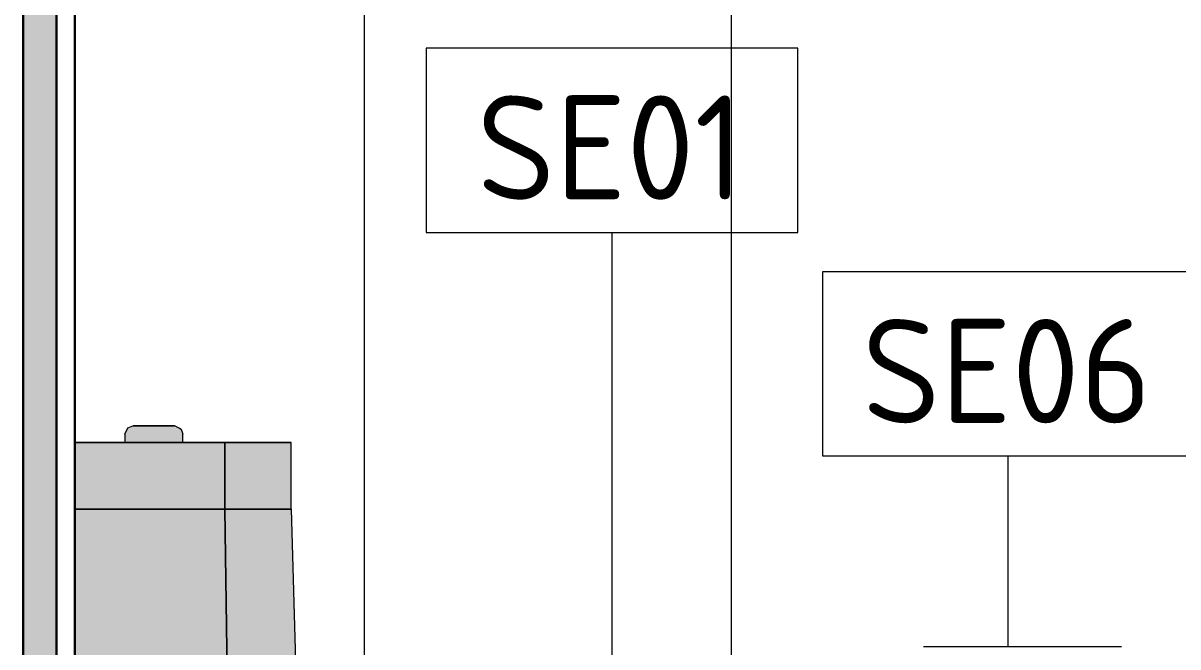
# Model space of a CAD drawing. Header units: millimetres. Extents: x 0 to 98412, y -2706 to 7916.
# Drawn here: x 81915 to 82608, y 667 to 1042 of the extents above; entities that cross this region are included whole.
import ezdxf

# ---------------------------------------------------------------- set-up
doc = ezdxf.new("R2010")
doc.units = ezdxf.units.MM
for name, color, linetype, lineweight in [('0-1', 7, 'Continuous', 9), ('A-WALL-PATT', 7, 'Continuous', 9), ('P-SANR-FIXT', 7, 'Continuous', 9), ('P-SANR-FIXT-IDEN', 7, 'Continuous', 9)]:
    doc.layers.add(name, color=color, linetype=linetype, lineweight=lineweight)
for name, color, linetype, lineweight, true_color in [('A-WALL-4', 7, 'Continuous', 30, 0x3c3c3c), ('A-WALL-FNSH-3', 7, 'Continuous', 30, 0x3c3c3c), ('I-WALL-1', 7, 'Continuous', 9, 0x787878)]:
    doc.layers.add(name, color=color, linetype=linetype, lineweight=lineweight, true_color=true_color)
doc.layers.add('P-SANR-FIXT-2', color=7, linetype='Continuous', lineweight=9, transparency=0.7)
doc.styles.add('GOST Common_3', font='GOST_Common.ttf', dxfattribs={"height": 62.5})

# ---------------------------------------------------------------- blocks, each defined once
blk = doc.blocks.new('WC Seat_2 with Cistern-Wall Based - 640 x 360mm-30580118-Развертка 1_13-3')
at = {"layer": 'P-SANR-FIXT-2'}
h = blk.add_hatch(color=256, dxfattribs=at)
h.paths.add_polyline_path([(-68317.17, 800), (-68319.69, 799.82), (-68321.56, 799.24), (-68322.17, 798.54), (-68318.54, 799.65)])
h.paths.add_polyline_path([(-68309.8, 795), (-68306.5, 795), (-68306.5, 800), (-68317.17, 800), (-68322.67, 798.11), (-68323.33, 797.4), (-68324, 795), (-68309.85, 795)])
h = blk.add_hatch(color=256, dxfattribs=at)
h.paths.add_polyline_path([(-68290.83, 798.54), (-68291.58, 799.36), (-68294.12, 800), (-68295.78, 799.99), (-68292.68, 799.35), (-68291.44, 798.81)])
h.paths.add_polyline_path([(-68296.96, 795), (-68289, 795), (-68290.11, 797.91), (-68291.44, 798.72), (-68296.52, 800), (-68306.5, 800), (-68306.5, 795), (-68298.65, 795)])
for points in [[(-68290.83, 798.54), (-68294.12, 799.69), (-68293.28, 799.35), (-68291.44, 798.74)], [(-68324, 790), (-68306.5, 790), (-68306.5, 795), (-68324, 795)], [(-68296.96, 790), (-68289, 790.23), (-68289, 795), (-68306.5, 795), (-68306.5, 790), (-68299.04, 790)], [(-68263.85, 750), (-68263.85, 790), (-68354, 790), (-68354, 750), (-68299.04, 750)], [(-68259, 750), (-68224, 750), (-68224, 790), (-68263.85, 790), (-68263.85, 750)], [(-68354, 380), (-68259, 380.01), (-68263.85, 750), (-68354, 750), (-68354, 384.64)], [(-68259, 380.01), (-68259, 400), (-68214.57, 400), (-68221.63, 657.08), (-68224, 750), (-68263.85, 750), (-68260.32, 480.32)]]:
    blk.add_hatch(color=256, dxfattribs=at).paths.add_polyline_path(points)
at = {"layer": 'P-SANR-FIXT'}
for p, q in [((-68319, 800), (-68317.17, 800)), ((-68317.07, 800), (-68311.89, 800)), ((-68311.89, 800), (-68306.5, 800)), ((-68294, 800), (-68291.01, 798.58)), ((-68324, 795), (-68324, 790)), ((-68289, 790), (-68289, 795)), ((-68324, 790), (-68354, 790)), ((-68354, 790), (-68263.85, 790)), ((-68354, 783.87), (-68354, 750)), ((-68320.77, 790), (-68324, 790)), ((-68324, 790), (-68321.05, 790)), ((-68318.87, 790), (-68324, 790)), ((-68320.84, 790), (-68309.91, 790)), ((-68309.85, 790), (-68320.56, 790)), ((-68306.5, 790), (-68318.87, 790)), ((-68309.87, 790), (-68306.5, 790)), ((-68289, 790), (-68309.8, 790)), ((-68306.5, 790), (-68289, 790)), ((-68299.8, 790), (-68306.5, 790)), ((-68289, 790), (-68299.8, 790)), ((-68263.85, 790), (-68289, 790)), ((-68224, 790), (-68263.85, 790)), ((-68263.85, 790), (-68224, 790)), ((-68263.85, 750), (-68263.85, 790)), ((-68263.85, 790), (-68263.85, 750)), ((-68224, 750), (-68224, 790)), ((-68263.85, 750), (-68354, 750)), ((-68354, 750), (-68263.85, 750)), ((-68354, 750), (-68263.85, 750)), ((-68354, 750), (-68354, 380)), ((-68263.85, 750), (-68354, 750)), ((-68263.85, 750), (-68234.1, 750)), ((-68224, 750), (-68263.85, 750)), ((-68259, 380), (-68263.85, 750)), ((-68263.85, 750), (-68259, 380)), ((-68224, 750), (-68263.85, 750)), ((-68263.85, 750), (-68224, 750)), ((-68234.1, 750), (-68228.5, 750)), ((-68228.5, 750), (-68224, 750)), ((-68224, 750), (-68214.54, 400))]:
    blk.add_line(p, q, dxfattribs=at)
at = {"layer": 'P-SANR-FIXT', "flags": 128}
for points in [[(-68324, 795), (-68322.15, 798.88), (-68319, 800)], [(-68306.5, 800), (-68313.17, 800), (-68317.78, 800), (-68319, 800)], [(-68306.5, 800), (-68299.83, 800), (-68295.22, 800), (-68294, 800)], [(-68294, 800), (-68295.93, 800), (-68301.11, 800), (-68306.5, 800)], [(-68291.01, 798.58), (-68290.12, 798.15), (-68289, 795)]]:
    blk.add_lwpolyline(points, dxfattribs=at)
blk = doc.blocks.new('Sanitary_Toilet-Accessories_Gessi_Wall-mounted-paper-roll-holder-65449 - Chrome-30913797-Развертка 1_13-3')
at = {"layer": '0-1'}
blk.add_line((-67725.5, 667.5), (-67844.5, 667.5), dxfattribs=at)
blk = doc.blocks.new('М_сантехническая_рамка1 - В рамке-30590747-Развертка 1_13-3')
at = {"layer": 'P-SANR-FIXT-IDEN'}
for p, q in [((-67681.84, 892.45), (-67905.16, 892.45)), ((-67905.16, 892.45), (-67905.16, 782)), ((-67681.84, 782), (-67681.84, 892.45)), ((-67905.16, 782), (-67681.84, 782))]:
    blk.add_line(p, q, dxfattribs=at)

msp = doc.modelspace()

# ---------------------------------------------------------------- hatches: boundary and pattern name
at = {"layer": 'A-WALL-PATT'}
h = msp.add_hatch(dxfattribs=at)
h.set_pattern_fill('FP_30', color=256, style=0, pattern_type=2)
h.set_pattern_definition([(90, (84739.74, 0), (-600, 4e-14), []), (180, (84739.74, 0), (-7e-14, -600), [])])
h.paths.add_polyline_path([(83809.09, 0), (84128.74, 0), (84128.74, 100), (83270.74, 100), (83270.74, 770), (84128.74, 770), (84128.74, 800), (83250.74, 800), (83250.8, 209.98), (83255.03, 208.39), (83255.92, 207.59), (83257.25, 205.68), (83257.81, 202.93), (83257.81, 32.93), (83260.31, 32.93), (83260.31, 10), (83267.35, 10), (83267.35, 0), (83725.76, 0)])
h.paths.add_polyline_path([(82947.96, 0), (83218.13, 0), (83218.13, 10), (83225.17, 10), (83225.17, 32.93), (83227.67, 32.93), (83227.67, 202.93), (83228.61, 206.11), (83229.57, 207.61), (83229.82, 208.01), (83232.35, 209.27), (83234.74, 210), (83234.74, 1650), (83239.74, 1650), (83239.74, 1800), (81945.74, 1800), (81945.74, 790), (81975.74, 790), (81975.74, 795), (81976.45, 797.57), (81979.17, 799.59), (81980.74, 800), (82006.43, 799.82), (82008.34, 799.19), (82010.07, 797.4), (82010.74, 794.06), (82010.74, 790), (82075.74, 790), (82075.74, 750), (82082.88, 480.32), (82085.17, 400), (82339.56, 400), (82339.56, 600), (82423.25, 600.17), (82423.52, 603.52), (82424.76, 608.13), (82426.96, 612.37), (82427.54, 613.23), (82431.27, 617.19), (82433.36, 618.72), (82435.52, 620.05), (82440.71, 621.93), (82445.74, 622.5), (82452.69, 621.4), (82455.24, 620.49), (82455.24, 667.44), (82574.24, 667.4), (82574.24, 607.46), (82583.24, 607.54), (82583.24, 609.5), (82586.74, 609.5), (82586.87, 607.3), (82588.41, 604.42), (82588.88, 602.67), (82589.24, 600), (82939.74, 600), (82939.74, 0)])
h.paths.add_polyline_path([(81945.74, 1.38), (82015.86, 20.21), (82029.38, 263.48), (81995.74, 272.71), (81995.74, 380), (81945.74, 380), (81945.74, 6.74)])
at = {"layer": 'I-WALL-1'}
h = msp.add_hatch(dxfattribs=at)
h.set_pattern_fill('FP_28', color=256, style=0, pattern_type=2)
h.set_pattern_definition([(0, (83289.753, 0), (30.48, 7.62), [2.515, -20.345, 2.515, -20.345, -121.92]), (0, (83289.753, 0), (30.48, 7.62), [-45.72, 2.515, -43.205, 2.515, -20.345, -53.34]), (0, (83289.753, 0), (30.48, 7.62), [-114.3, 2.515, -12.725, 2.515, -35.585]), (120, (83301.183, 3.81), (-21.839114, 22.586454), [2.515, -20.345, 2.515, -20.345, -121.92]), (120, (83301.183, 3.81), (-21.839114, 22.586454), [-45.72, 2.515, -43.205, 2.515, -20.345, -53.34]), (120, (83301.183, 3.81), (-21.839114, 22.586454), [-114.3, 2.515, -12.725, 2.515, -35.585]), (240, (83304.993, 19.05), (-8.640886, -30.206454), [2.515, -20.345, 2.515, -20.345, -121.92]), (240, (83304.993, 19.05), (-8.640886, -30.206454), [-45.72, 2.515, -43.205, 2.515, -20.345, -53.34]), (240, (83304.993, 19.05), (-8.640886, -30.206454), [-114.3, 2.515, -12.725, 2.515, -35.585])])
h.paths.add_polyline_path([(81914.74, 0), (81934.74, 0), (81934.74, 3470), (81914.74, 3470), (81914.74, 116.05)])

# ---------------------------------------------------------------- linework, layer by layer
at = {"layer": 'A-WALL-4'}
msp.add_line((81914.74, -5.37), (81914.74, 3880.12), dxfattribs=at)
at = {"layer": 'A-WALL-FNSH-3'}
for p, q in [((81934.74, 3400), (81934.74, 0)), ((81945.74, 1.38), (81945.74, 1800))]:
    msp.add_line(p, q, dxfattribs=at)
at = {"layer": 'P-SANR-FIXT-IDEN'}
for p, q in [((82119.74, 270), (82119.74, 1056.81)), ((82268.3, 404.82), (82268.3, 916.14)), ((82506.24, 667.45), (82506.24, 782))]:
    msp.add_line(p, q, dxfattribs=at)

# ---------------------------------------------------------------- block references
at = {"layer": 'P-SANR-FIXT'}
for name in ['WC Seat_2 with Cistern-Wall Based - 640 x 360mm-30580118-Развертка 1_13-3', 'Sanitary_Toilet-Accessories_Gessi_Wall-mounted-paper-roll-holder-65449 - Chrome-30913797-Развертка 1_13-3']:
    msp.add_blockref(name, (150299.74, 0), dxfattribs=at)
at = {"layer": 'P-SANR-FIXT-IDEN'}
for p in [(150061.8, 134.14), (150299.74, 0)]:
    msp.add_blockref('М_сантехническая_рамка1 - В рамке-30590747-Развертка 1_13-3', p, dxfattribs=at)

# ---------------------------------------------------------------- texts
at = {"layer": 'P-SANR-FIXT-IDEN', "char_height": 62.5, "attachment_point": 1, "style": 'GOST Common_3'}
for s, insert, width in [('SE01', (82187.11, 998.29), 206.4345), ('SE06', (82418.42, 864.15), 222.4683)]:
    msp.add_mtext(s, dxfattribs=dict(at, insert=insert, width=width))

doc.saveas('drawing.dxf')
